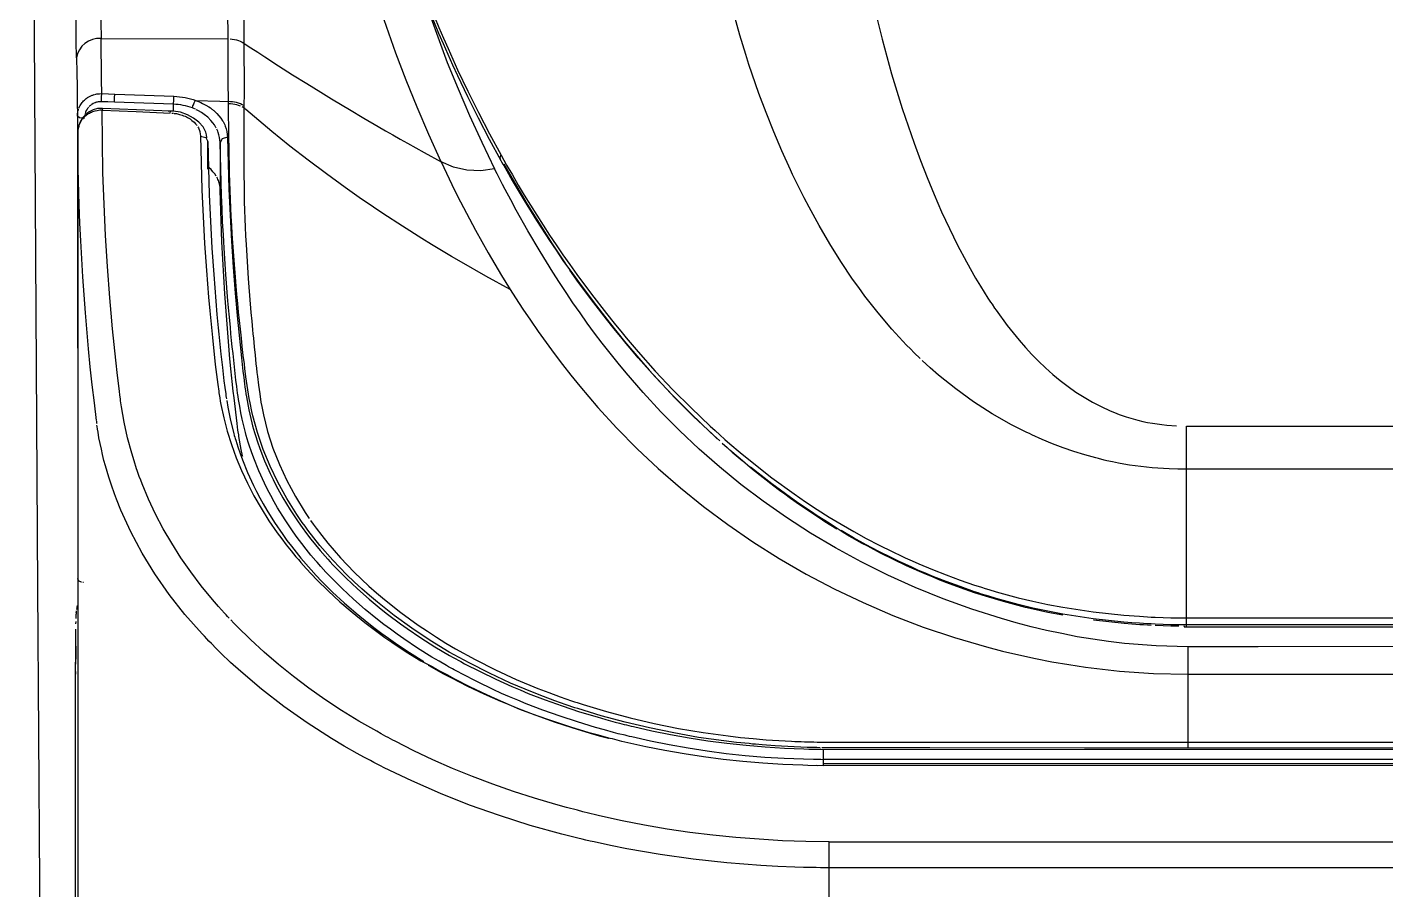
# Model space of a CAD drawing. Header units: millimetres. Extents: x 1291 to 5660, y 748 to 2981.
# Drawn here: x 1539.7 to 1595.3, y 1913.1 to 1948.4 of the extents above; entities that cross this region are included whole.
import ezdxf

# ---------------------------------------------------------------- set-up
doc = ezdxf.new("R2010")
doc.units = ezdxf.units.MM

msp = doc.modelspace()

# ---------------------------------------------------------------- linework, layer by layer
for points in [[(1540.121, 2010.066), (1540.007, 2010.65), (1539.901, 2011.057), (1539.828, 2011.229), (1539.791, 2011.288), (1539.765, 2011.317), (1539.74, 2011.336), (1539.714, 2011.347), (1539.688, 2011.343), (1539.696, 2004.583), (1539.699, 1997.826), (1539.897, 1961.63), (1540.114, 1925.433), (1540.231, 1907.339), (1540.352, 1889.237), (1540.477, 1871.142), (1540.609, 1853.044), (1540.62, 1852.391), (1540.627, 1851.738), (1540.664, 1849.123), (1540.697, 1846.511), (1540.84, 1836.057)], [(1555.828, 1949.837), (1556.884, 1946.924), (1557.324, 1945.842), (1557.794, 1944.753), (1558.293, 1943.667), (1558.821, 1942.578), (1558.256, 1942.497), (1557.687, 1942.523), (1557.141, 1942.647), (1556.627, 1942.864), (1556.121, 1943.982), (1555.644, 1945.094), (1555.193, 1946.202), (1554.771, 1947.309), (1554.008, 1949.51)], [(1556.172, 1948.997), (1556.528, 1948.131), (1556.715, 1947.698), (1556.906, 1947.265), (1557.1, 1946.833), (1557.299, 1946.396), (1557.713, 1945.53), (1558.15, 1944.657), (1558.601, 1943.788), (1559.078, 1942.919), (1559.103, 1942.867), (1559.162, 1942.765), (1559.191, 1942.717), (1559.25, 1942.611), (1559.543, 1942.097), (1559.786, 1941.686), (1560.031, 1941.275), (1560.537, 1940.457), (1561.066, 1939.64), (1561.337, 1939.24), (1561.616, 1938.829), (1562.008, 1938.29), (1562.298, 1937.89), (1562.889, 1937.09), (1563.501, 1936.298), (1564.14, 1935.506), (1564.803, 1934.728), (1565.145, 1934.339), (1565.493, 1933.958), (1565.845, 1933.58), (1566.208, 1933.195), (1566.953, 1932.446), (1567.731, 1931.713), (1567.929, 1931.529)], [(1574.322, 1949.301), (1574.678, 1947.882), (1575.067, 1946.458), (1575.503, 1945.039), (1575.621, 1944.683), (1575.745, 1944.331), (1575.863, 1943.975), (1575.995, 1943.623), (1576.251, 1942.915), (1576.527, 1942.214), (1576.813, 1941.518), (1577.113, 1940.821), (1577.436, 1940.135), (1577.77, 1939.452), (1578.13, 1938.774), (1578.504, 1938.106), (1578.702, 1937.776), (1579.01, 1937.281), (1579.12, 1937.12), (1579.179, 1937.039), (1579.281, 1936.877), (1579.34, 1936.797), (1579.798, 1936.166), (1580.286, 1935.561), (1580.547, 1935.267), (1580.807, 1934.977), (1581.082, 1934.699), (1581.372, 1934.427), (1581.662, 1934.163), (1581.97, 1933.91), (1582.289, 1933.668), (1582.612, 1933.44), (1582.946, 1933.228), (1583.29, 1933.026), (1583.643, 1932.843), (1584.006, 1932.678), (1584.193, 1932.6), (1584.38, 1932.527), (1584.666, 1932.428), (1584.765, 1932.399), (1584.956, 1932.34), (1585.15, 1932.289), (1585.348, 1932.241), (1585.539, 1932.201), (1585.741, 1932.164), (1585.935, 1932.135), (1586.133, 1932.109), (1586.331, 1932.087), (1586.731, 1932.058)], [(1547.996, 1947.893), (1548.084, 1947.885), (1548.169, 1947.871), (1548.253, 1947.849), (1548.334, 1947.823), (1548.411, 1947.794), (1548.484, 1947.757), (1548.554, 1947.713), (1548.554, 1947.401), (1548.569, 1946.139), (1548.569, 1945.655), (1548.565, 1945.494), (1548.561, 1945.329), (1548.558, 1945.16), (1548.488, 1945.197), (1548.415, 1945.23), (1548.337, 1945.259), (1548.26, 1945.285), (1548.18, 1945.303), (1548.095, 1945.314), (1548.011, 1945.321), (1547.927, 1945.325), (1547.923, 1945.497), (1547.923, 1945.662), (1547.919, 1945.831), (1547.919, 1945.996), (1547.916, 1946.319), (1547.916, 1946.638), (1547.912, 1946.954), (1547.912, 1947.581), (1547.908, 1947.739), (1547.908, 1948.292), (1547.905, 1948.689)], [(1548.558, 1948.89), (1548.558, 1948.105), (1548.554, 1947.713), (1548.558, 1947.713), (1548.697, 1947.618), (1548.84, 1947.526), (1549.122, 1947.342), (1549.409, 1947.155), (1549.977, 1946.789), (1550.553, 1946.425), (1551.129, 1946.066), (1551.708, 1945.706), (1552.149, 1945.439), (1552.585, 1945.175), (1552.879, 1944.999), (1553.465, 1944.65), (1554.06, 1944.305), (1554.353, 1944.133), (1554.654, 1943.96), (1554.951, 1943.792), (1555.252, 1943.623), (1555.938, 1943.242), (1556.627, 1942.864), (1556.737, 1942.629), (1556.847, 1942.398), (1556.957, 1942.163), (1557.071, 1941.928), (1557.302, 1941.463), (1557.541, 1940.997), (1558.036, 1940.065), (1558.557, 1939.137), (1558.824, 1938.671), (1559.103, 1938.209), (1559.279, 1937.923), (1559.459, 1937.637), (1558.458, 1938.183), (1557.464, 1938.752), (1557.053, 1938.987), (1556.649, 1939.229), (1556.242, 1939.474), (1555.839, 1939.724), (1555.043, 1940.226), (1554.25, 1940.744), (1553.862, 1941.008), (1553.275, 1941.408), (1552.699, 1941.815), (1551.936, 1942.369), (1551.184, 1942.933), (1550.439, 1943.509), (1549.706, 1944.1), (1549.346, 1944.397), (1548.987, 1944.701), (1548.811, 1944.855), (1548.631, 1945.006), (1548.594, 1945.039), (1548.561, 1945.068)], [(1556.356, 1948.795), (1556.539, 1948.362), (1556.723, 1947.926), (1556.913, 1947.493), (1557.108, 1947.06), (1557.306, 1946.623), (1557.72, 1945.75), (1558.153, 1944.881), (1558.604, 1944.012), (1559.081, 1943.139), (1559.312, 1942.728), (1559.547, 1942.325), (1559.789, 1941.91), (1560.035, 1941.499), (1560.541, 1940.681), (1561.066, 1939.867), (1561.337, 1939.46), (1561.616, 1939.056), (1561.898, 1938.656), (1562.184, 1938.249), (1562.779, 1937.446), (1563.395, 1936.65), (1563.71, 1936.254), (1564.033, 1935.858), (1564.198, 1935.663), (1564.363, 1935.465), (1564.532, 1935.271), (1564.701, 1935.08), (1565.394, 1934.302), (1566.113, 1933.536), (1566.861, 1932.788), (1567.639, 1932.047), (1567.841, 1931.863), (1568.042, 1931.687), (1568.244, 1931.504), (1568.449, 1931.324), (1568.868, 1930.968), (1569.293, 1930.62), (1570.17, 1929.934), (1571.079, 1929.274), (1571.549, 1928.951), (1572.026, 1928.635), (1572.514, 1928.327), (1573.009, 1928.03), (1573.515, 1927.737), (1574.029, 1927.454), (1574.553, 1927.179), (1575.085, 1926.919), (1575.492, 1926.721), (1575.628, 1926.658), (1575.903, 1926.537), (1576.178, 1926.412), (1576.736, 1926.185), (1577.301, 1925.958), (1577.876, 1925.745), (1578.46, 1925.543), (1578.606, 1925.495), (1578.753, 1925.451), (1578.903, 1925.404), (1579.05, 1925.36), (1579.347, 1925.268), (1579.644, 1925.184), (1580.246, 1925.026), (1580.851, 1924.879), (1581.46, 1924.751), (1582.076, 1924.633), (1583.316, 1924.446), (1584.578, 1924.307), (1585.216, 1924.263), (1585.378, 1924.252), (1585.535, 1924.241), (1585.697, 1924.234), (1585.854, 1924.226), (1586.177, 1924.215), (1586.496, 1924.204), (1586.658, 1924.204), (1586.816, 1924.201), (2323.253, 1924.201)], [(1576.237, 1934.812), (1575.995, 1935.043), (1575.837, 1935.205), (1575.679, 1935.363), (1575.078, 1936.012), (1574.513, 1936.679), (1574.241, 1937.021), (1573.977, 1937.365), (1573.721, 1937.714), (1573.471, 1938.066), (1572.994, 1938.785), (1572.536, 1939.511), (1572.103, 1940.256), (1571.692, 1941.008), (1571.49, 1941.385), (1571.3, 1941.767), (1571.204, 1941.961), (1571.109, 1942.152), (1571.017, 1942.347), (1570.925, 1942.537), (1570.573, 1943.315), (1570.243, 1944.093), (1569.928, 1944.877), (1569.634, 1945.662), (1569.491, 1946.059), (1569.359, 1946.451), (1569.223, 1946.847), (1569.095, 1947.247), (1568.853, 1948.039), (1568.633, 1948.839)], [(1542.729, 1945.321), (1542.736, 1945.501), (1542.744, 1945.651), (1542.733, 1946.22), (1542.725, 1946.785), (1542.722, 1947.342), (1542.714, 1947.904), (1547.908, 1947.896)], [(1541.808, 1945.065), (1541.86, 1945.167), (1541.907, 1945.248), (1541.937, 1945.285), (1541.966, 1945.318), (1541.999, 1945.354), (1542.032, 1945.387), (1542.065, 1945.417), (1542.105, 1945.446), (1542.142, 1945.475), (1542.164, 1945.49), (1542.182, 1945.501), (1542.267, 1945.549), (1542.355, 1945.585), (1542.381, 1945.596), (1542.403, 1945.604), (1542.428, 1945.611)], [(1542.204, 1945.101), (1542.182, 1945.072), (1542.16, 1945.046), (1542.142, 1945.017), (1542.109, 1944.962), (1542.08, 1944.9), (1542.072, 1944.885), (1542.069, 1944.866)], [(1542.278, 1945.171), (1542.252, 1945.149), (1542.226, 1945.123)], [(1542.318, 1945.2), (1542.304, 1945.193), (1542.289, 1945.182)], [(1543.261, 1945.303), (1542.993, 1945.314), (1542.729, 1945.321), (1542.659, 1945.321), (1542.59, 1945.314), (1542.557, 1945.307), (1542.52, 1945.296), (1542.505, 1945.292), (1542.487, 1945.288), (1542.472, 1945.281), (1542.454, 1945.274), (1542.392, 1945.248), (1542.333, 1945.211)], [(1542.45, 1945.618), (1542.498, 1945.629), (1542.546, 1945.637), (1542.645, 1945.648), (1542.744, 1945.651), (1543.011, 1945.64), (1543.276, 1945.633), (1544.486, 1945.589), (1545.693, 1945.545)], [(1545.678, 1944.925), (1545.678, 1945.219), (1545.685, 1945.395), (1545.693, 1945.545), (1545.928, 1945.527)], [(1545.81, 1945.538), (1546.045, 1945.512), (1546.155, 1945.494), (1546.269, 1945.468), (1546.375, 1945.442), (1546.485, 1945.413), (1546.588, 1945.376)], [(1546.452, 1945.065), (1546.474, 1945.153), (1546.489, 1945.193), (1546.503, 1945.237), (1546.522, 1945.277), (1546.566, 1945.351), (1546.584, 1945.38)], [(1546.58, 1945.376), (1546.621, 1945.362), (1546.658, 1945.347), (1546.694, 1945.336), (1546.731, 1945.318), (1546.801, 1945.288), (1546.87, 1945.255), (1547.002, 1945.186), (1547.127, 1945.109), (1547.186, 1945.068), (1547.244, 1945.021), (1547.274, 1945.002), (1547.299, 1944.98), (1547.325, 1944.955), (1547.351, 1944.936), (1547.453, 1944.844), (1547.538, 1944.745), (1547.619, 1944.646), (1547.688, 1944.544), (1547.703, 1944.511), (1547.718, 1944.489), (1547.732, 1944.463), (1547.747, 1944.434), (1547.773, 1944.379), (1547.795, 1944.32), (1547.835, 1944.214), (1547.861, 1944.104), (1547.879, 1943.986), (1547.886, 1943.876), (1547.941, 1941.745), (1548.048, 1939.617), (1548.117, 1938.55), (1548.198, 1937.49), (1548.293, 1936.426), (1548.319, 1936.159), (1548.345, 1935.898), (1548.359, 1935.759), (1548.374, 1935.63), (1548.389, 1935.498), (1548.4, 1935.366), (1548.459, 1934.834), (1548.517, 1934.299), (1548.55, 1934.038), (1548.583, 1933.774), (1548.602, 1933.642), (1548.62, 1933.506), (1548.638, 1933.374), (1548.66, 1933.242), (1548.759, 1932.714), (1548.88, 1932.182), (1548.917, 1932.054), (1548.99, 1931.79), (1549.031, 1931.658), (1549.115, 1931.397), (1549.207, 1931.137), (1549.405, 1930.62), (1549.632, 1930.114), (1549.753, 1929.857), (1549.882, 1929.607), (1550.014, 1929.358), (1550.153, 1929.112), (1550.45, 1928.621), (1550.773, 1928.136), (1550.942, 1927.894), (1551.118, 1927.656), (1551.301, 1927.421), (1551.488, 1927.186), (1551.683, 1926.952), (1551.885, 1926.721), (1551.987, 1926.603), (1552.094, 1926.489), (1552.196, 1926.372), (1552.303, 1926.262), (1552.743, 1925.818), (1553.201, 1925.385), (1553.682, 1924.964), (1554.181, 1924.553), (1554.437, 1924.351), (1554.966, 1923.955), (1555.237, 1923.764), (1555.795, 1923.386), (1556.374, 1923.019), (1556.671, 1922.836), (1556.972, 1922.667), (1557.126, 1922.579), (1557.434, 1922.411), (1557.592, 1922.326), (1558.223, 1922), (1558.869, 1921.688), (1559.195, 1921.541), (1559.525, 1921.395), (1559.859, 1921.251), (1560.196, 1921.112), (1560.882, 1920.844), (1561.579, 1920.595), (1562.287, 1920.36), (1563.01, 1920.144), (1563.377, 1920.041), (1563.747, 1919.935), (1563.934, 1919.891), (1564.121, 1919.843), (1564.217, 1919.821), (1564.308, 1919.795), (1564.404, 1919.77), (1564.499, 1919.751), (1565.255, 1919.579), (1566.014, 1919.428), (1566.781, 1919.293), (1567.551, 1919.175), (1568.328, 1919.069), (1569.11, 1918.985), (1569.895, 1918.919), (1570.683, 1918.871), (1571.079, 1918.853), (1571.476, 1918.842), (1571.677, 1918.834), (1571.875, 1918.827), (1572.176, 1918.827), (1572.275, 1918.82), (1755.536, 1918.827)], [(1546.584, 1945.376), (1547.575, 1945.34), (1547.927, 1945.325)], [(1572.143, 1918.886), (1572.011, 1918.893), (1571.879, 1918.893), (1571.615, 1918.9), (1570.823, 1918.933), (1570.295, 1918.966), (1569.766, 1919.003), (1569.634, 1919.018), (1569.502, 1919.029), (1569.374, 1919.036), (1569.242, 1919.054), (1568.717, 1919.102), (1568.2, 1919.168), (1567.169, 1919.311), (1566.153, 1919.491), (1565.152, 1919.696), (1564.162, 1919.927), (1563.186, 1920.195), (1562.225, 1920.485), (1562.107, 1920.525), (1561.986, 1920.562), (1561.869, 1920.602), (1561.752, 1920.646), (1561.513, 1920.727), (1561.282, 1920.811), (1560.82, 1920.984), (1560.365, 1921.16), (1559.474, 1921.534), (1558.608, 1921.934), (1557.772, 1922.359), (1556.965, 1922.803), (1556.183, 1923.28), (1555.428, 1923.779), (1554.705, 1924.296), (1554.027, 1924.839), (1553.697, 1925.114), (1553.381, 1925.393), (1553.073, 1925.679), (1552.772, 1925.965), (1552.204, 1926.556), (1551.672, 1927.164), (1551.422, 1927.473), (1551.18, 1927.788), (1551.063, 1927.949), (1550.949, 1928.107), (1550.89, 1928.188), (1550.835, 1928.265), (1550.78, 1928.353), (1550.725, 1928.43), (1550.315, 1929.086), (1549.948, 1929.747), (1549.629, 1930.414), (1549.35, 1931.089), (1549.115, 1931.779), (1548.924, 1932.472), (1548.884, 1932.648), (1548.811, 1933), (1548.778, 1933.173), (1548.719, 1933.525), (1548.693, 1933.705), (1548.642, 1934.057), (1548.598, 1934.409), (1548.576, 1934.589), (1548.532, 1934.941), (1548.492, 1935.3), (1548.455, 1935.652), (1548.415, 1936.008), (1548.378, 1936.364), (1548.341, 1936.716), (1548.308, 1937.068), (1548.275, 1937.428), (1548.242, 1937.776), (1548.213, 1938.136), (1548.154, 1938.844), (1548.103, 1939.551), (1548.081, 1939.911), (1548.059, 1940.259), (1548.037, 1940.619), (1548.022, 1940.975), (1548.004, 1941.327), (1547.993, 1941.683), (1547.982, 1942.035), (1547.971, 1942.394), (1547.963, 1942.75), (1547.956, 1943.102), (1547.952, 1943.462), (1547.945, 1943.817), (1547.941, 1943.993), (1547.941, 1944.17), (1547.938, 1944.346), (1547.93, 1944.705), (1547.93, 1944.877), (1547.927, 1945.061), (1547.93, 1945.237)], [(1548.418, 1945.142), (1548.341, 1945.171), (1548.264, 1945.193), (1548.183, 1945.211), (1548.099, 1945.226), (1548.015, 1945.233), (1547.93, 1945.237), (1547.93, 1945.321)], [(1548.558, 1945.068), (1548.492, 1945.109)], [(1548.561, 1945.16), (1548.558, 1945.116), (1548.554, 1944.72), (1548.55, 1944.547), (1548.55, 1943.847), (1548.554, 1943.674), (1548.554, 1942.625), (1548.565, 1941.58), (1548.572, 1941.231), (1548.583, 1940.883), (1548.594, 1940.531), (1548.613, 1940.182), (1548.627, 1939.834), (1548.646, 1939.485), (1548.69, 1938.785), (1548.737, 1938.088), (1548.763, 1937.739), (1548.789, 1937.387), (1548.847, 1936.69), (1548.88, 1936.342), (1548.913, 1935.99), (1548.928, 1935.817), (1548.946, 1935.641), (1548.961, 1935.465), (1548.979, 1935.293), (1549.016, 1934.944), (1549.053, 1934.592), (1549.071, 1934.42), (1549.093, 1934.244), (1549.111, 1934.071), (1549.155, 1933.719), (1549.181, 1933.547), (1549.207, 1933.371), (1549.258, 1933.026), (1549.291, 1932.85), (1549.357, 1932.505), (1549.438, 1932.164), (1549.53, 1931.823), (1549.632, 1931.482), (1549.746, 1931.148), (1550.01, 1930.477), (1550.318, 1929.816), (1550.67, 1929.16), (1551.07, 1928.514), (1551.122, 1928.434), (1551.232, 1928.272)], [(1542.028, 1944.639), (1541.827, 1944.668), (1541.742, 1944.734), (1541.75, 1944.822), (1541.764, 1944.914), (1541.772, 1944.958), (1541.786, 1945.002), (1541.794, 1945.021), (1541.801, 1945.043)], [(1541.915, 1944.562), (1541.867, 1944.485), (1541.827, 1944.401), (1541.816, 1944.379), (1541.808, 1944.36), (1541.801, 1944.335), (1541.797, 1944.313), (1541.783, 1944.269), (1541.775, 1944.228), (1541.757, 1944.137), (1541.757, 1768.194), (1541.772, 1767.475), (1541.805, 1766.753), (1541.83, 1766.393), (1541.86, 1766.026), (1541.874, 1765.85), (1541.911, 1765.491), (1541.933, 1765.311), (1542.138, 1763.877), (1542.425, 1762.45), (1542.597, 1761.742), (1542.784, 1761.034), (1542.887, 1760.682)], [(1542.755, 1945.046), (1542.571, 1945.043), (1542.392, 1944.988), (1542.23, 1944.903), (1542.087, 1944.804), (1541.966, 1944.676), (1541.871, 1944.525), (1541.797, 1944.353), (1541.761, 1944.177)], [(1545.542, 1944.863), (1545.55, 1944.922), (1545.553, 1944.936), (1544.16, 1944.995), (1542.769, 1945.046), (1542.766, 1945.024), (1542.758, 1944.969), (1542.659, 1944.969), (1542.608, 1944.962), (1542.557, 1944.951), (1542.458, 1944.936), (1542.366, 1944.903), (1542.34, 1944.892), (1542.318, 1944.885), (1542.3, 1944.877), (1542.274, 1944.863), (1542.234, 1944.844), (1542.19, 1944.819), (1542.109, 1944.76), (1542.039, 1944.701), (1541.973, 1944.635), (1541.948, 1944.595)], [(1542.05, 1944.804), (1542.043, 1944.771), (1542.039, 1944.749)], [(1542.061, 1944.852), (1542.058, 1944.837)], [(1547.952, 1924.186), (1547.886, 1924.252), (1547.828, 1924.322), (1547.762, 1924.395), (1547.512, 1924.67), (1547.27, 1924.945), (1546.812, 1925.51), (1546.382, 1926.079), (1545.975, 1926.662), (1545.608, 1927.252), (1545.26, 1927.847), (1544.941, 1928.445), (1544.651, 1929.061), (1544.391, 1929.681), (1544.336, 1929.831), (1544.277, 1929.989), (1544.244, 1930.07), (1544.218, 1930.147), (1544.193, 1930.231), (1544.16, 1930.304), (1544.061, 1930.623), (1543.965, 1930.939), (1543.793, 1931.573), (1543.657, 1932.204), (1543.598, 1932.523), (1543.543, 1932.839), (1543.532, 1932.916), (1543.525, 1932.997), (1543.51, 1933.081), (1543.507, 1933.158), (1543.485, 1933.316), (1543.466, 1933.473), (1543.386, 1934.115), (1543.316, 1934.75), (1543.25, 1935.388), (1543.184, 1936.023), (1543.125, 1936.665), (1543.066, 1937.299), (1542.975, 1938.576), (1542.898, 1939.852), (1542.791, 1942.409), (1542.758, 1944.969), (1544.152, 1944.918), (1545.542, 1944.859)], [(1547.043, 1943.843), (1547.032, 1943.96), (1547.002, 1944.078), (1546.889, 1944.294), (1546.72, 1944.485), (1546.5, 1944.654), (1546.247, 1944.786), (1545.964, 1944.889), (1545.66, 1944.929), (1545.564, 1944.929), (1545.465, 1944.922)], [(1545.608, 1944.859), (1545.674, 1944.852)], [(1545.707, 1944.844), (1545.733, 1944.844), (1545.766, 1944.837), (1545.799, 1944.833), (1545.924, 1944.804), (1546.034, 1944.767), (1546.093, 1944.745), (1546.151, 1944.727), (1546.302, 1944.65), (1546.353, 1944.617), (1546.434, 1944.551), (1546.518, 1944.485), (1546.584, 1944.412), (1546.602, 1944.393), (1546.617, 1944.375), (1546.628, 1944.353)], [(1546.203, 1944.701), (1546.25, 1944.676)], [(1547.428, 1944.247), (1547.413, 1944.272), (1547.354, 1944.371), (1547.285, 1944.463), (1547.211, 1944.555), (1547.079, 1944.687), (1546.929, 1944.804), (1546.819, 1944.881), (1546.702, 1944.947), (1546.672, 1944.962), (1546.643, 1944.98), (1546.61, 1944.995)], [(1547.032, 1944.727), (1546.98, 1944.767)], [(1548.558, 1944.936), (1548.554, 1944.892)], [(1548.561, 1945.046), (1548.558, 1945.024)], [(1541.757, 1944.045), (1541.768, 1942.57), (1541.808, 1941.099), (1541.834, 1940.358), (1541.867, 1939.625), (1541.907, 1938.891), (1541.951, 1938.15), (1542.058, 1936.683), (1542.19, 1935.208), (1542.259, 1934.475), (1542.34, 1933.738), (1542.425, 1933.004), (1542.516, 1932.27)], [(1541.761, 1944.111), (1541.764, 1944.045)], [(1546.669, 1944.294), (1546.694, 1944.254), (1546.709, 1944.217), (1546.727, 1944.177), (1546.735, 1944.151), (1546.742, 1944.129), (1546.753, 1944.111), (1546.76, 1944.093), (1546.775, 1944.001), (1546.786, 1943.92)], [(1547.886, 1943.872), (1547.674, 1943.806), (1547.582, 1943.649), (1547.578, 1943.755), (1547.564, 1943.858), (1547.538, 1943.964), (1547.505, 1944.067), (1547.486, 1944.118), (1547.453, 1944.195)], [(1546.779, 1943.916), (1546.995, 1943.854), (1547.087, 1943.696)], [(1546.782, 1943.92), (1546.841, 1941.716), (1546.951, 1939.518), (1547.024, 1938.418), (1547.112, 1937.318), (1547.16, 1936.767), (1547.215, 1936.217), (1547.226, 1936.081), (1547.241, 1935.942), (1547.255, 1935.81), (1547.27, 1935.667), (1547.299, 1935.392), (1547.325, 1935.124), (1547.387, 1934.574), (1547.486, 1933.749), (1547.527, 1933.473), (1547.538, 1933.407), (1547.545, 1933.341), (1547.556, 1933.272), (1547.567, 1933.198), (1547.589, 1933.066), (1547.615, 1932.931), (1547.732, 1932.384), (1547.875, 1931.838), (1548.044, 1931.291), (1548.238, 1930.755), (1548.455, 1930.231), (1548.701, 1929.706), (1548.968, 1929.189), (1549.262, 1928.683), (1549.581, 1928.173), (1549.926, 1927.682), (1550.105, 1927.432), (1550.293, 1927.19), (1550.487, 1926.944), (1550.689, 1926.702), (1550.791, 1926.585), (1550.843, 1926.522), (1550.894, 1926.464), (1551.001, 1926.339), (1551.107, 1926.222), (1551.323, 1925.987), (1551.547, 1925.76), (1552.006, 1925.305), (1552.486, 1924.861), (1552.989, 1924.428), (1553.509, 1924.01), (1553.781, 1923.804), (1554.052, 1923.595), (1554.331, 1923.401), (1554.614, 1923.203), (1555.197, 1922.814), (1555.802, 1922.436), (1556.235, 1922.227), (1556.543, 1922.051), (1556.858, 1921.879), (1557.178, 1921.703), (1557.823, 1921.376), (1558.483, 1921.061), (1558.817, 1920.91), (1559.158, 1920.76), (1559.499, 1920.617), (1559.844, 1920.47), (1560.545, 1920.202), (1561.256, 1919.949), (1561.983, 1919.711), (1562.724, 1919.487), (1563.101, 1919.377), (1563.479, 1919.278), (1563.498, 1919.274)], [(1547.087, 1942.563), (1547.087, 1943.128), (1547.083, 1943.696), (1547.138, 1941.518), (1547.248, 1939.335), (1547.321, 1938.253), (1547.409, 1937.16), (1547.457, 1936.617), (1547.509, 1936.074), (1547.534, 1935.806), (1547.564, 1935.535), (1547.589, 1935.263), (1547.619, 1934.992), (1547.677, 1934.442), (1547.743, 1933.899), (1547.776, 1933.631), (1547.813, 1933.363), (1547.824, 1933.29), (1547.831, 1933.224), (1547.842, 1933.158)], [(1547.586, 1943.649), (1547.589, 1942.677), (1547.593, 1941.708)], [(1572.272, 1918.394), (1572.169, 1918.401), (1571.868, 1918.401), (1571.465, 1918.416), (1571.065, 1918.427), (1570.665, 1918.449), (1569.873, 1918.493), (1569.08, 1918.559), (1568.295, 1918.643), (1567.514, 1918.75), (1566.74, 1918.867), (1565.97, 1919.003), (1565.203, 1919.157), (1564.44, 1919.326), (1564.345, 1919.351), (1564.25, 1919.37), (1564.158, 1919.395), (1563.872, 1919.461), (1563.685, 1919.516), (1563.314, 1919.616), (1562.944, 1919.718), (1562.214, 1919.942), (1561.499, 1920.177), (1560.798, 1920.426), (1560.108, 1920.687), (1559.767, 1920.83), (1559.43, 1920.969), (1559.096, 1921.112), (1558.766, 1921.266), (1558.117, 1921.578), (1557.478, 1921.904), (1557.321, 1921.989), (1557.167, 1922.069), (1557.089, 1922.113), (1557.009, 1922.154), (1556.932, 1922.202), (1556.855, 1922.246), (1556.55, 1922.422), (1556.25, 1922.594), (1555.666, 1922.961), (1555.101, 1923.346), (1554.826, 1923.537), (1554.555, 1923.735), (1554.291, 1923.929), (1554.03, 1924.135), (1553.524, 1924.545), (1553.04, 1924.971), (1552.574, 1925.404), (1552.13, 1925.848), (1551.914, 1926.071), (1551.705, 1926.306), (1551.551, 1926.482), (1551.499, 1926.537), (1551.301, 1926.772), (1551.107, 1927.01), (1550.923, 1927.249), (1550.744, 1927.487), (1550.568, 1927.722), (1550.241, 1928.213), (1549.937, 1928.705), (1549.794, 1928.954), (1549.654, 1929.204), (1549.526, 1929.457), (1549.398, 1929.706), (1549.166, 1930.22), (1548.961, 1930.741), (1548.866, 1930.998), (1548.778, 1931.262), (1548.737, 1931.39), (1548.697, 1931.529), (1548.657, 1931.658), (1548.62, 1931.79), (1548.55, 1932.058), (1548.488, 1932.325), (1548.433, 1932.589), (1548.385, 1932.857), (1548.359, 1932.997), (1548.341, 1933.132), (1548.319, 1933.264), (1548.301, 1933.4), (1548.268, 1933.668), (1548.231, 1933.932), (1548.169, 1934.475), (1548.114, 1935.014), (1548.084, 1935.286), (1548.055, 1935.55), (1548.029, 1935.825), (1548.004, 1936.092), (1547.952, 1936.632), (1547.905, 1937.167), (1547.82, 1938.249), (1547.747, 1939.328), (1547.718, 1939.871), (1547.688, 1940.41), (1547.663, 1940.949), (1547.641, 1941.485), (1547.608, 1942.57), (1547.586, 1943.645)], [(1559.078, 1943.143), (1559.063, 1943.109), (1559.048, 1943.08), (1559.041, 1943.051), (1559.037, 1943.021), (1559.041, 1942.992), (1559.048, 1942.966), (1559.063, 1942.941)], [(1547.42, 1942.281), (1547.362, 1942.369), (1547.292, 1942.457), (1547.215, 1942.541), (1547.131, 1942.618), (1547.094, 1942.651)], [(1587.193, 1923.016), (1585.891, 1923.053), (1584.593, 1923.155), (1583.947, 1923.232), (1583.305, 1923.324), (1582.667, 1923.43), (1582.036, 1923.555), (1581.409, 1923.687), (1580.785, 1923.837), (1580.169, 1923.999), (1579.56, 1924.175), (1578.357, 1924.556), (1577.179, 1924.982), (1576.031, 1925.448), (1574.909, 1925.95), (1573.823, 1926.489), (1572.767, 1927.065), (1571.747, 1927.671), (1570.76, 1928.305), (1569.81, 1928.973), (1568.901, 1929.662), (1568.024, 1930.374), (1567.188, 1931.108), (1566.384, 1931.863), (1565.621, 1932.633), (1564.895, 1933.422), (1564.206, 1934.222), (1563.872, 1934.625), (1563.545, 1935.032), (1563.226, 1935.44), (1562.914, 1935.85), (1562.614, 1936.261), (1562.316, 1936.676), (1562.027, 1937.094), (1561.744, 1937.512), (1561.469, 1937.927), (1561.201, 1938.348), (1560.937, 1938.767), (1560.681, 1939.188), (1560.182, 1940.036), (1559.708, 1940.879), (1559.477, 1941.305), (1559.254, 1941.73), (1559.144, 1941.939), (1559.037, 1942.152), (1558.927, 1942.365), (1558.821, 1942.578)], [(1559.191, 1942.761), (1560.149, 1941.132), (1561.179, 1939.507), (1561.451, 1939.097), (1561.726, 1938.693)], [(1548.514, 1930.803), (1548.506, 1930.829), (1548.448, 1931.093), (1548.352, 1931.621), (1548.345, 1931.687), (1548.323, 1931.819), (1548.315, 1931.885), (1548.297, 1932.017), (1548.279, 1932.153), (1548.154, 1933.209), (1548.125, 1933.477), (1548.081, 1933.873), (1548.07, 1934.005), (1548.055, 1934.137), (1548.04, 1934.273), (1547.989, 1934.801), (1547.941, 1935.333), (1547.853, 1936.393), (1547.776, 1937.457), (1547.659, 1939.581), (1547.593, 1941.708), (1547.586, 1941.804), (1547.575, 1941.903), (1547.545, 1941.998), (1547.512, 1942.093), (1547.494, 1942.141), (1547.472, 1942.189), (1547.461, 1942.211), (1547.446, 1942.236)], [(1541.757, 1941.151), (1541.801, 1941.198)], [(1568.042, 1931.438), (1567.639, 1931.805), (1566.861, 1932.545), (1566.113, 1933.297), (1565.394, 1934.064), (1564.701, 1934.842), (1564.363, 1935.23), (1564.198, 1935.429), (1564.033, 1935.63), (1563.71, 1936.023), (1563.395, 1936.423), (1562.779, 1937.215), (1562.184, 1938.018), (1561.898, 1938.425)], [(1559.459, 1937.637), (1559.679, 1937.292), (1559.98, 1936.833), (1560.288, 1936.379), (1560.6, 1935.924), (1560.923, 1935.469), (1561.256, 1935.021), (1561.594, 1934.57), (1561.942, 1934.126), (1562.302, 1933.686), (1563.043, 1932.813), (1563.828, 1931.959), (1564.653, 1931.122), (1565.515, 1930.308), (1566.425, 1929.519), (1567.371, 1928.753), (1568.361, 1928.015), (1569.392, 1927.307), (1570.463, 1926.633), (1571.575, 1925.994), (1572.719, 1925.389), (1573.904, 1924.824), (1575.118, 1924.303), (1576.365, 1923.823), (1577.642, 1923.394), (1578.948, 1923.012), (1579.608, 1922.84), (1580.275, 1922.682), (1580.95, 1922.539), (1581.629, 1922.407), (1582.315, 1922.29), (1583.001, 1922.187), (1583.694, 1922.099), (1584.391, 1922.025), (1585.788, 1921.926), (1587.193, 1921.893), (1590.069, 1921.897), (1771.594, 1921.901)], [(2323.283, 1930.286), (1586.782, 1930.286), (1586.43, 1930.297), (1586.199, 1930.308), (1585.965, 1930.323), (1585.73, 1930.341), (1585.499, 1930.363), (1585.264, 1930.392), (1585.033, 1930.422), (1584.805, 1930.455), (1584.571, 1930.495), (1584.347, 1930.535), (1584.112, 1930.583), (1583.881, 1930.631), (1583.767, 1930.656), (1583.54, 1930.715), (1583.43, 1930.744), (1582.975, 1930.869), (1582.531, 1931.009), (1582.091, 1931.159), (1581.658, 1931.324), (1581.229, 1931.5), (1580.807, 1931.687), (1580.705, 1931.738), (1580.598, 1931.786), (1580.495, 1931.838), (1580.389, 1931.889), (1580.187, 1931.992), (1579.978, 1932.102), (1579.182, 1932.553), (1578.419, 1933.044), (1577.689, 1933.573), (1576.989, 1934.134), (1576.648, 1934.431), (1576.317, 1934.735)], [(1547.853, 1933.092), (1547.897, 1932.821), (1548.007, 1932.274), (1548.147, 1931.738), (1548.165, 1931.665), (1548.183, 1931.599), (1548.202, 1931.537), (1548.224, 1931.467), (1548.264, 1931.331), (1548.308, 1931.199), (1548.4, 1930.932), (1548.499, 1930.671), (1548.712, 1930.147), (1548.946, 1929.622), (1549.075, 1929.365), (1549.21, 1929.116), (1549.35, 1928.863), (1549.497, 1928.606), (1549.808, 1928.107), (1550.146, 1927.616), (1550.322, 1927.37), (1550.505, 1927.128), (1550.696, 1926.886), (1550.894, 1926.647), (1550.993, 1926.522), (1551.199, 1926.288), (1551.305, 1926.17), (1551.518, 1925.939), (1551.738, 1925.705), (1552.189, 1925.253), (1552.662, 1924.813), (1553.157, 1924.388), (1553.671, 1923.97), (1553.935, 1923.768), (1554.206, 1923.562), (1554.481, 1923.364), (1554.76, 1923.17), (1555.332, 1922.785), (1555.927, 1922.411)], [(1542.516, 1932.256), (1542.524, 1932.256), (1542.524, 1932.208), (1542.531, 1932.182), (1542.535, 1932.149)], [(2337.654, 1913.989), (1572.517, 1913.974), (1572.162, 1913.974), (1571.986, 1913.981), (1571.809, 1913.981), (1571.461, 1913.989), (1571.109, 1914), (1570.412, 1914.025), (1569.711, 1914.066), (1568.325, 1914.172), (1566.949, 1914.323), (1565.592, 1914.517), (1564.235, 1914.748), (1563.567, 1914.884), (1562.892, 1915.03), (1562.731, 1915.067), (1562.559, 1915.107), (1562.397, 1915.14), (1562.232, 1915.181), (1561.898, 1915.265), (1561.576, 1915.35), (1560.281, 1915.709), (1559.023, 1916.109), (1557.797, 1916.542), (1556.598, 1917.015), (1555.432, 1917.525), (1554.294, 1918.068), (1554.155, 1918.141), (1554.019, 1918.211), (1553.88, 1918.284), (1553.737, 1918.357), (1553.469, 1918.5), (1553.194, 1918.651), (1552.662, 1918.952), (1552.145, 1919.267), (1551.144, 1919.909), (1550.186, 1920.577), (1549.284, 1921.277), (1548.426, 1922.003), (1548.011, 1922.378), (1547.611, 1922.759), (1547.417, 1922.953), (1547.226, 1923.152), (1547.127, 1923.243), (1547.035, 1923.342), (1546.944, 1923.445), (1546.852, 1923.544), (1546.144, 1924.344), (1545.502, 1925.162), (1544.919, 1926.002), (1544.394, 1926.853), (1543.932, 1927.722), (1543.525, 1928.606), (1543.342, 1929.053), (1543.301, 1929.164), (1543.257, 1929.281), (1543.217, 1929.395), (1543.177, 1929.505), (1543.026, 1929.963), (1542.89, 1930.422), (1542.832, 1930.645), (1542.777, 1930.88), (1542.725, 1931.108), (1542.674, 1931.339), (1542.626, 1931.573), (1542.59, 1931.805), (1542.568, 1931.922), (1542.549, 1932.032), (1542.542, 1932.091)], [(1587.138, 1923.867), (1587.138, 1932.047), (2322.93, 1932.047)], [(1568.13, 1931.346), (1568.332, 1931.17), (1568.538, 1930.987), (1568.952, 1930.634)], [(1568.449, 1931.078), (1568.868, 1930.722), (1569.374, 1930.282), (1569.807, 1929.945), (1570.251, 1929.604), (1570.474, 1929.431), (1570.698, 1929.27), (1570.925, 1929.101), (1571.157, 1928.94), (1571.626, 1928.617), (1572.099, 1928.305), (1572.341, 1928.147), (1572.583, 1927.997), (1572.829, 1927.847)], [(1582.08, 1924.307), (1581.464, 1924.424), (1580.855, 1924.56), (1580.55, 1924.63), (1580.246, 1924.703), (1580.092, 1924.743), (1579.791, 1924.824), (1579.641, 1924.868), (1579.05, 1925.041), (1578.463, 1925.228), (1577.887, 1925.426), (1577.323, 1925.635), (1577.044, 1925.745), (1576.765, 1925.859), (1576.49, 1925.972), (1576.215, 1926.093), (1575.672, 1926.335), (1575.14, 1926.585), (1574.612, 1926.853), (1574.095, 1927.128), (1573.838, 1927.263), (1573.581, 1927.41), (1573.328, 1927.55), (1573.079, 1927.696), (1572.51, 1928.07), (1572.026, 1928.379), (1571.784, 1928.536), (1571.545, 1928.698), (1571.311, 1928.855), (1571.076, 1929.02), (1570.166, 1929.684), (1569.289, 1930.37)], [(1586.966, 1930.282), (1586.907, 1930.286)], [(1551.287, 1928.191), (1551.397, 1928.034), (1551.51, 1927.876), (1551.749, 1927.564), (1551.995, 1927.256), (1552.515, 1926.655), (1553.077, 1926.068), (1553.37, 1925.782), (1553.675, 1925.503), (1553.986, 1925.224), (1554.309, 1924.953), (1554.984, 1924.417), (1555.696, 1923.903), (1556.066, 1923.65), (1556.444, 1923.408), (1556.829, 1923.17), (1557.218, 1922.939), (1558.021, 1922.495), (1558.85, 1922.077), (1559.708, 1921.684), (1560.592, 1921.314), (1561.044, 1921.141), (1561.502, 1920.973), (1561.733, 1920.888), (1561.968, 1920.808), (1562.085, 1920.771), (1562.203, 1920.731), (1562.324, 1920.69), (1562.441, 1920.654), (1563.395, 1920.364), (1564.363, 1920.107), (1565.346, 1919.876), (1566.34, 1919.678), (1567.349, 1919.509), (1568.372, 1919.37), (1568.886, 1919.311), (1569.407, 1919.26), (1569.535, 1919.249), (1569.667, 1919.238), (1569.796, 1919.227), (1569.928, 1919.216), (1570.188, 1919.197), (1570.449, 1919.183), (1570.713, 1919.168), (1570.973, 1919.153), (1571.105, 1919.146), (1571.234, 1919.142), (1571.366, 1919.139), (1571.498, 1919.131), (1571.626, 1919.128), (1571.758, 1919.124), (1571.89, 1919.124), (1572.019, 1919.12), (1572.151, 1919.117), (1574.113, 1919.117), (1574.638, 1919.113), (1576.728, 1919.113), (1578.823, 1919.109), (1771.594, 1919.113)], [(2323.572, 1923.918), (1586.496, 1923.918), (1586.177, 1923.929), (1585.854, 1923.94), (1585.693, 1923.951), (1585.535, 1923.955), (1585.374, 1923.966), (1585.216, 1923.977), (1584.893, 1923.999), (1584.578, 1924.025), (1583.316, 1924.16), (1582.069, 1924.351), (1581.456, 1924.468), (1580.848, 1924.6), (1580.242, 1924.751), (1579.641, 1924.909), (1579.344, 1924.993), (1579.047, 1925.085), (1578.896, 1925.129), (1578.749, 1925.176), (1578.603, 1925.22), (1578.456, 1925.272), (1577.873, 1925.477), (1577.297, 1925.686), (1577.014, 1925.796), (1576.732, 1925.91), (1576.45, 1926.027), (1576.174, 1926.145), (1575.896, 1926.269), (1575.353, 1926.519), (1575.081, 1926.651), (1574.549, 1926.919), (1574.025, 1927.194), (1573.511, 1927.476), (1573.009, 1927.77)], [(1541.746, 1925.807), (1541.75, 1925.793), (1541.757, 1925.778), (1541.779, 1925.749), (1541.808, 1925.719), (1541.827, 1925.708), (1541.838, 1925.701)], [(1541.86, 1925.69), (1541.871, 1925.686), (1541.882, 1925.683)], [(1541.893, 1925.679), (1541.907, 1925.675)], [(1541.973, 1925.657), (1541.988, 1925.657)], [(1541.717, 1924.545), (1541.724, 1924.571), (1541.728, 1924.6), (1541.735, 1924.652), (1541.75, 1924.71)], [(1541.684, 1923.951), (1541.691, 1924.05)], [(1541.691, 1924.179), (1541.695, 1924.201), (1541.706, 1924.494)], [(1541.695, 1924.292), (1541.698, 1924.351)], [(1541.698, 1924.402), (1541.702, 1924.443)], [(1572.517, 1915.041), (1571.553, 1915.049), (1570.595, 1915.082), (1569.642, 1915.14), (1568.692, 1915.214), (1567.753, 1915.309), (1566.81, 1915.423), (1565.882, 1915.559), (1564.957, 1915.724), (1564.033, 1915.9), (1563.116, 1916.098), (1563.006, 1916.131), (1562.892, 1916.157), (1562.775, 1916.182), (1562.665, 1916.208), (1562.434, 1916.267), (1562.214, 1916.325), (1561.766, 1916.443), (1561.322, 1916.56), (1560.449, 1916.824), (1559.587, 1917.099), (1558.74, 1917.4), (1557.915, 1917.708), (1557.097, 1918.042), (1556.297, 1918.394), (1555.512, 1918.761), (1554.746, 1919.15), (1554.647, 1919.201), (1554.555, 1919.252), (1554.456, 1919.3), (1554.364, 1919.351), (1554.181, 1919.458), (1553.994, 1919.561), (1553.627, 1919.766), (1553.264, 1919.975), (1552.556, 1920.411), (1551.877, 1920.859), (1551.221, 1921.325), (1550.586, 1921.802), (1549.977, 1922.293), (1549.387, 1922.796), (1548.825, 1923.313), (1548.279, 1923.845), (1548.15, 1923.984), (1548.018, 1924.12)], [(1583.327, 1924.116), (1584.585, 1923.984), (1584.901, 1923.955), (1585.22, 1923.933), (1585.378, 1923.926), (1585.539, 1923.918), (1585.697, 1923.907)], [(1541.691, 1857.959), (1541.684, 1858.142), (1541.662, 1920.716), (1541.665, 1920.965), (1541.669, 1922.301), (1541.673, 1922.502), (1541.673, 1922.869), (1541.676, 1923.041), (1541.676, 1923.61), (1541.684, 1923.735)], [(1755.532, 1923.841), (1755.536, 1918.401), (1572.268, 1918.398)], [(1585.858, 1923.896), (1586.177, 1923.885), (1586.496, 1923.878), (1586.819, 1923.87)], [(1586.896, 1923.911), (1586.816, 1923.918)], [(1587.017, 1923.87), (1587.058, 1923.867)], [(1587.039, 1923.834), (2323.033, 1923.834)], [(1541.676, 1923.041), (1541.673, 1922.693), (1541.669, 1922.308)], [(1771.594, 1923.023), (1590.069, 1923.019), (1587.193, 1923.016), (1587.193, 1918.864)], [(1541.669, 1922), (1541.665, 1921.893)], [(1541.665, 1921.82), (1541.669, 1921.875)], [(1572.275, 1918.823), (1572.272, 1918.779), (1572.272, 1918.614), (1572.268, 1918.555), (1572.261, 1918.152), (1571.637, 1918.159), (1571.432, 1918.17), (1571.021, 1918.185), (1570.61, 1918.203), (1569.792, 1918.251), (1568.981, 1918.324), (1568.174, 1918.409), (1567.375, 1918.511), (1566.579, 1918.632), (1565.786, 1918.768), (1565.002, 1918.926), (1564.029, 1919.146), (1563.835, 1919.194), (1563.74, 1919.219), (1563.641, 1919.245), (1563.545, 1919.267), (1563.45, 1919.293), (1563.065, 1919.395), (1562.683, 1919.502), (1561.935, 1919.726), (1561.198, 1919.968), (1560.475, 1920.224), (1559.767, 1920.496), (1559.419, 1920.635), (1559.074, 1920.778), (1558.729, 1920.929), (1558.392, 1921.083), (1557.72, 1921.395), (1557.067, 1921.728), (1556.745, 1921.901), (1556.426, 1922.077), (1556.268, 1922.168), (1556.11, 1922.253)], [(1556.312, 1922.187), (1556.389, 1922.135)], [(1541.662, 1920.69), (1541.665, 1920.943)], [(2138.573, 1918.875), (2053.856, 1918.871), (1912.921, 1918.871), (1848.679, 1918.867), (1582.968, 1918.867), (1576.629, 1918.878), (1574.52, 1918.882), (1573.46, 1918.882), (1573.196, 1918.886), (1572.209, 1918.886)], [(1572.052, 1918.152), (1572, 1918.159)], [(2337.907, 1918.244), (1572.261, 1918.233)], [(2337.911, 1918.167), (1572.261, 1918.152)], [(1572.51, 1745.239), (1572.51, 1777.515), (1572.514, 1782.1), (1572.514, 1869.359), (1572.517, 1875.544), (1572.517, 1915.041), (2337.654, 1915.056)]]:
    msp.add_lwpolyline(points)
for points in [[(1541.126, 2011.075, -0.016773), (1541.911, 1992.133, -0.002571), (1542.714, 1947.904, 0.399984), (1541.709, 1947.111), (1541.72, 1946.521), (1541.728, 1945.93), (1541.735, 1945.336), (1541.742, 1944.734), (1541.746, 1935.23)], [(1546.58, 1945.01), (1546.514, 1945.039), (1546.448, 1945.065, 0.076011), (1545.678, 1945.219), (1544.468, 1945.263), (1543.261, 1945.303), (1543.268, 1945.483), (1543.276, 1945.633)]]:
    msp.add_lwpolyline(points, format="xyb")
msp.add_arc((-2731.827, 1891.285), 4273.9, 0.748429, 1.339503)

doc.saveas('drawing.dxf')
